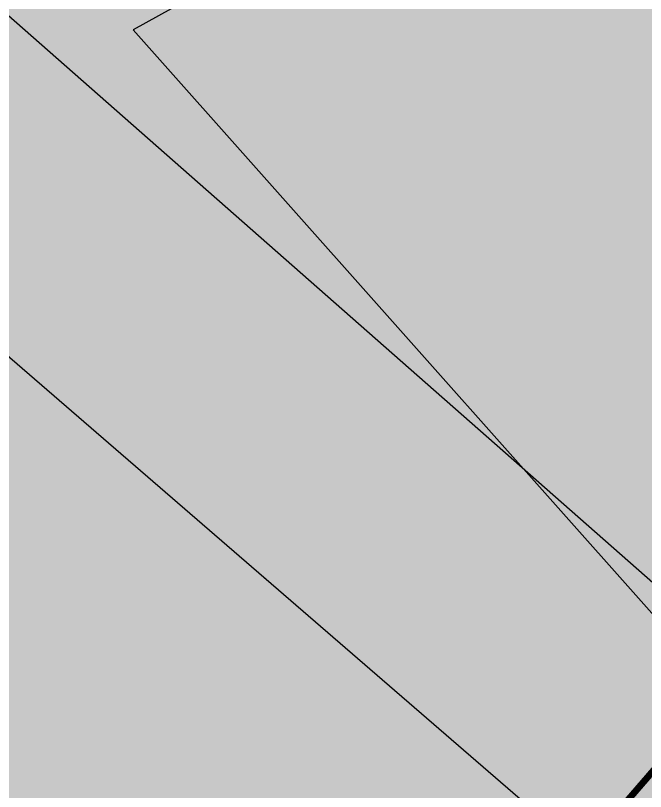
# Model space of a CAD drawing. Header units: metres. Extents: x 5050628 to 5051714, y 2427166 to 2427740.
# Drawn here: x 5051255.041 to 5051256.459, y 2427400.94 to 2427402.687 of the extents above; entities that cross this region are included whole.
import ezdxf

# ---------------------------------------------------------------- set-up
doc = ezdxf.new("R2010")
doc.units = ezdxf.units.M
for name, color, linetype, true_color in [('LEVANTAMIENTO', 253, 'Continuous', 0xbebebe), ('PAV_RIGIDO_JUNTAS', 250, 'Continuous', 0x3c3a37), ('PAV_RIGIDO_LOSAS', 9, 'Continuous', 0xc3c0b9)]:
    doc.layers.add(name, color=color, linetype=linetype, true_color=true_color)
doc.layers.add('ORTOFOTO', color=7, linetype='Continuous')
picture_1 = doc.add_image_def('image1.jpg', size_in_pixel=(6889, 5778))

msp = doc.modelspace()

# ---------------------------------------------------------------- hatches: boundary and pattern name
at = {"layer": 'PAV_RIGIDO_LOSAS', "true_color": 0xc6c3bc}
msp.add_hatch(color=256, dxfattribs=at).paths.add_polyline_path([(5051255.217, 2427399.5301), (5051255.0279, 2427399.6936), (5051254.8387, 2427399.8571), (5051254.6496, 2427400.0206), (5051254.4605, 2427400.184), (5051254.2713, 2427400.3475), (5051254.0822, 2427400.511), (5051253.893, 2427400.6745), (5051253.7039, 2427400.8379), (5051253.5147, 2427401.0014), (5051253.3256, 2427401.1649), (5051253.1365, 2427401.3284), (5051252.9473, 2427401.4919), (5051252.7582, 2427401.6553), (5051252.569, 2427401.8188), (5051252.3799, 2427401.9823), (5051254.6686, 2427404.6303), (5051254.8577, 2427404.4668), (5051255.0469, 2427404.3033), (5051255.236, 2427404.1399), (5051255.4252, 2427403.9764), (5051255.6143, 2427403.8129), (5051255.8034, 2427403.6494), (5051255.9926, 2427403.4859), (5051256.1817, 2427403.3225), (5051256.3709, 2427403.159), (5051256.56, 2427402.9955), (5051256.7492, 2427402.832), (5051256.9383, 2427402.6685), (5051257.1274, 2427402.5051), (5051257.3166, 2427402.3416), (5051257.5057, 2427402.1781)])
at = {"layer": 'PAV_RIGIDO_LOSAS', "true_color": 0xcac7c0}
msp.add_hatch(color=256, dxfattribs=at).paths.add_polyline_path([(5051258.0516, 2427397.075), (5051257.8631, 2427397.2392), (5051257.6744, 2427397.4032), (5051257.4858, 2427397.5673), (5051257.297, 2427397.7312), (5051257.108, 2427397.8949), (5051256.9191, 2427398.0586), (5051256.7301, 2427398.2222), (5051256.541, 2427398.3857), (5051256.3519, 2427398.5492), (5051256.1627, 2427398.7127), (5051255.9736, 2427398.8762), (5051255.7844, 2427399.0397), (5051255.5953, 2427399.2032), (5051255.4062, 2427399.3666), (5051255.217, 2427399.5301), (5051257.5057, 2427402.1781), (5051257.6949, 2427402.0146), (5051257.884, 2427401.8512), (5051258.0731, 2427401.6877), (5051258.2623, 2427401.5242), (5051258.4516, 2427401.3605), (5051258.641, 2427401.1968), (5051258.8301, 2427401.0333), (5051259.0202, 2427400.869), (5051259.2104, 2427400.7042), (5051259.3997, 2427400.5403), (5051259.59, 2427400.3754), (5051259.7814, 2427400.2093), (5051259.9712, 2427400.0442), (5051260.161, 2427399.8792), (5051260.3533, 2427399.7116)])

# ---------------------------------------------------------------- linework, layer by layer
at = {"layer": 'LEVANTAMIENTO'}
for points in [[(5051230.508, 2427425.247), (5051236.081, 2427419.516), (5051242.897, 2427413.512), (5051249.964, 2427407.143), (5051257.078, 2427400.88), (5051264.722, 2427394.045), (5051271.755, 2427387.294), (5051275.842, 2427380.888)], [(5051275.165, 2427380.45), (5051271.171, 2427386.657), (5051264.513, 2427393.619), (5051256.756, 2427400.422), (5051249.47, 2427406.724), (5051242.402, 2427413.018), (5051235.704, 2427419.082), (5051229.681, 2427424.698)], [(5051259.2808, 2427404.9192), (5051258.01, 2427404.151), (5051255.306, 2427402.655), (5051256.804, 2427400.969), (5051259.356, 2427402.197), (5051260.5721, 2427403.7294), (5051259.2808, 2427404.9192)]]:
    msp.add_lwpolyline(points, dxfattribs=at)
at = {"layer": 'PAV_RIGIDO_JUNTAS', "const_width": 0.015}
msp.add_lwpolyline([(5051257.5057, 2427402.1781), (5051252.9283, 2427396.8821)], dxfattribs=at)
at = {"layer": 'PAV_RIGIDO_LOSAS'}
for points in [[(5051254.8577, 2427404.4668), (5051255.0469, 2427404.3033), (5051255.236, 2427404.1399), (5051255.4252, 2427403.9764), (5051255.6143, 2427403.8129), (5051255.8034, 2427403.6494), (5051255.9926, 2427403.4859), (5051256.1817, 2427403.3225), (5051256.3709, 2427403.159), (5051256.56, 2427402.9955), (5051256.7492, 2427402.832), (5051256.9383, 2427402.6685), (5051257.1274, 2427402.5051), (5051257.3166, 2427402.3416), (5051257.5057, 2427402.1781), (5051255.217, 2427399.5301), (5051255.0279, 2427399.6936)], [(5051255.217, 2427399.5301), (5051257.5057, 2427402.1781), (5051257.6949, 2427402.0146), (5051257.884, 2427401.8512), (5051258.0731, 2427401.6877), (5051258.2623, 2427401.5242), (5051258.4516, 2427401.3605), (5051258.641, 2427401.1968), (5051258.8301, 2427401.0333), (5051259.0202, 2427400.869), (5051259.2104, 2427400.7042), (5051259.3997, 2427400.5403), (5051259.59, 2427400.3754), (5051259.7814, 2427400.2093), (5051259.9712, 2427400.0442), (5051260.161, 2427399.8792), (5051260.3533, 2427399.7116)]]:
    msp.add_lwpolyline(points, dxfattribs=at)

# ---------------------------------------------------------------- pictures from other files: only their frames are drawn
at = {"layer": 'ORTOFOTO'}
image = msp.add_image(picture_1, insert=(5050758.8887, 2427166.4673), size_in_units=(683.8504, 573.5647), dxfattribs=at)
image.dxf.flags = 11

doc.saveas('drawing.dxf')
